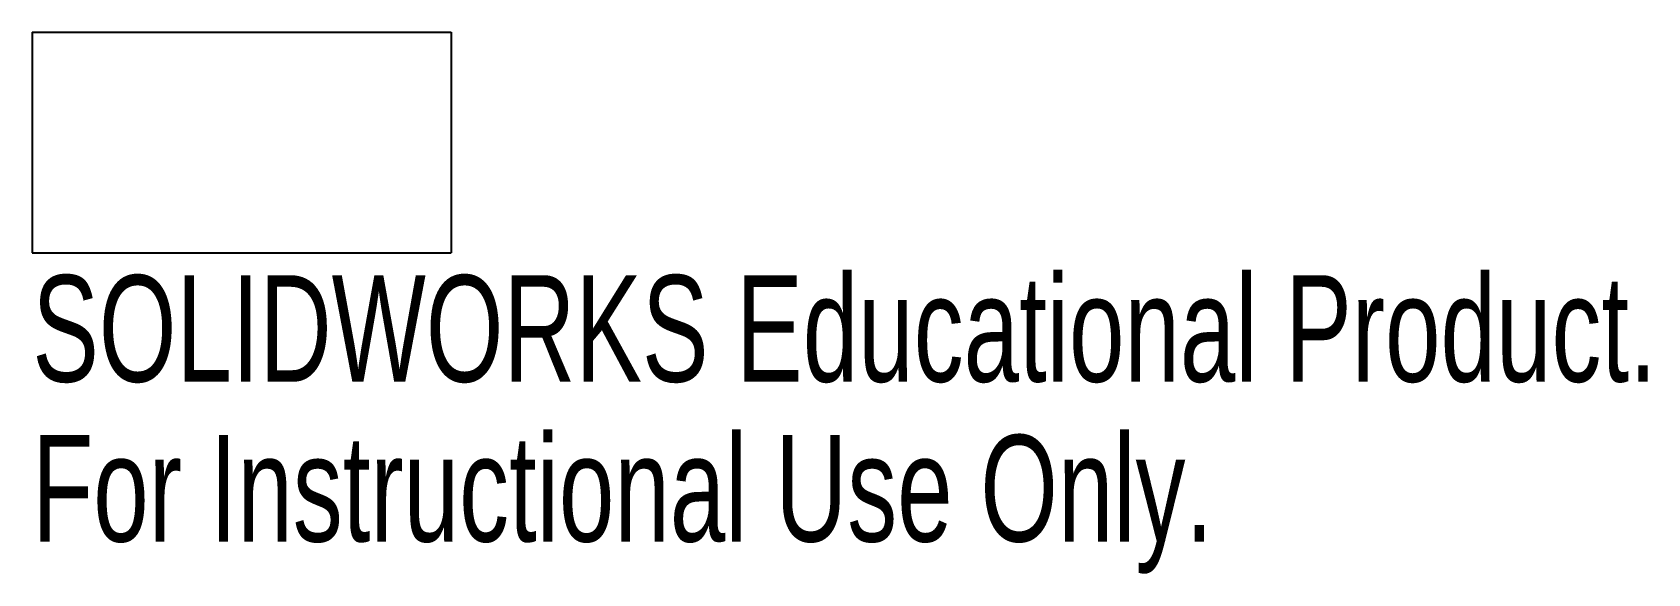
# Paper-space layout '_Right' of a CAD drawing. Header units: millimetres. Extents: x -9.5 to 63.8, y -14.6 to 10.
import ezdxf

# ---------------------------------------------------------------- set-up
doc = ezdxf.new("R2010")
doc.units = ezdxf.units.MM
doc.styles.add('SLDTEXTSTYLE0', font='TXT', dxfattribs={"width": 0.7})

psp = doc.layouts.new('_Right')

# ---------------------------------------------------------------- linework, layer by layer
at = {"color": 7, "linetype": 'Continuous', "lineweight": 25}
for p, q in [((-9.5, 10), (-9.5, 0)), ((-9.5, 10), (9.5, 10)), ((9.5, 10), (9.5, 0)), ((-9.5, 0), (9.5, 0))]:
    psp.add_line(p, q, dxfattribs=at)

# ---------------------------------------------------------------- texts
at = {"color": 7, "linetype": 'Continuous', "char_height": 4.83362, "attachment_point": 1, "style": 'SLDTEXTSTYLE0'}
for s, insert in [('SOLIDWORKS Educational Product.', (-9.5, -1.02)), ('For Instructional Use Only.', (-9.5, -8.27))]:
    psp.add_mtext(s, dxfattribs=dict(at, insert=insert))

doc.saveas('drawing.dxf')
